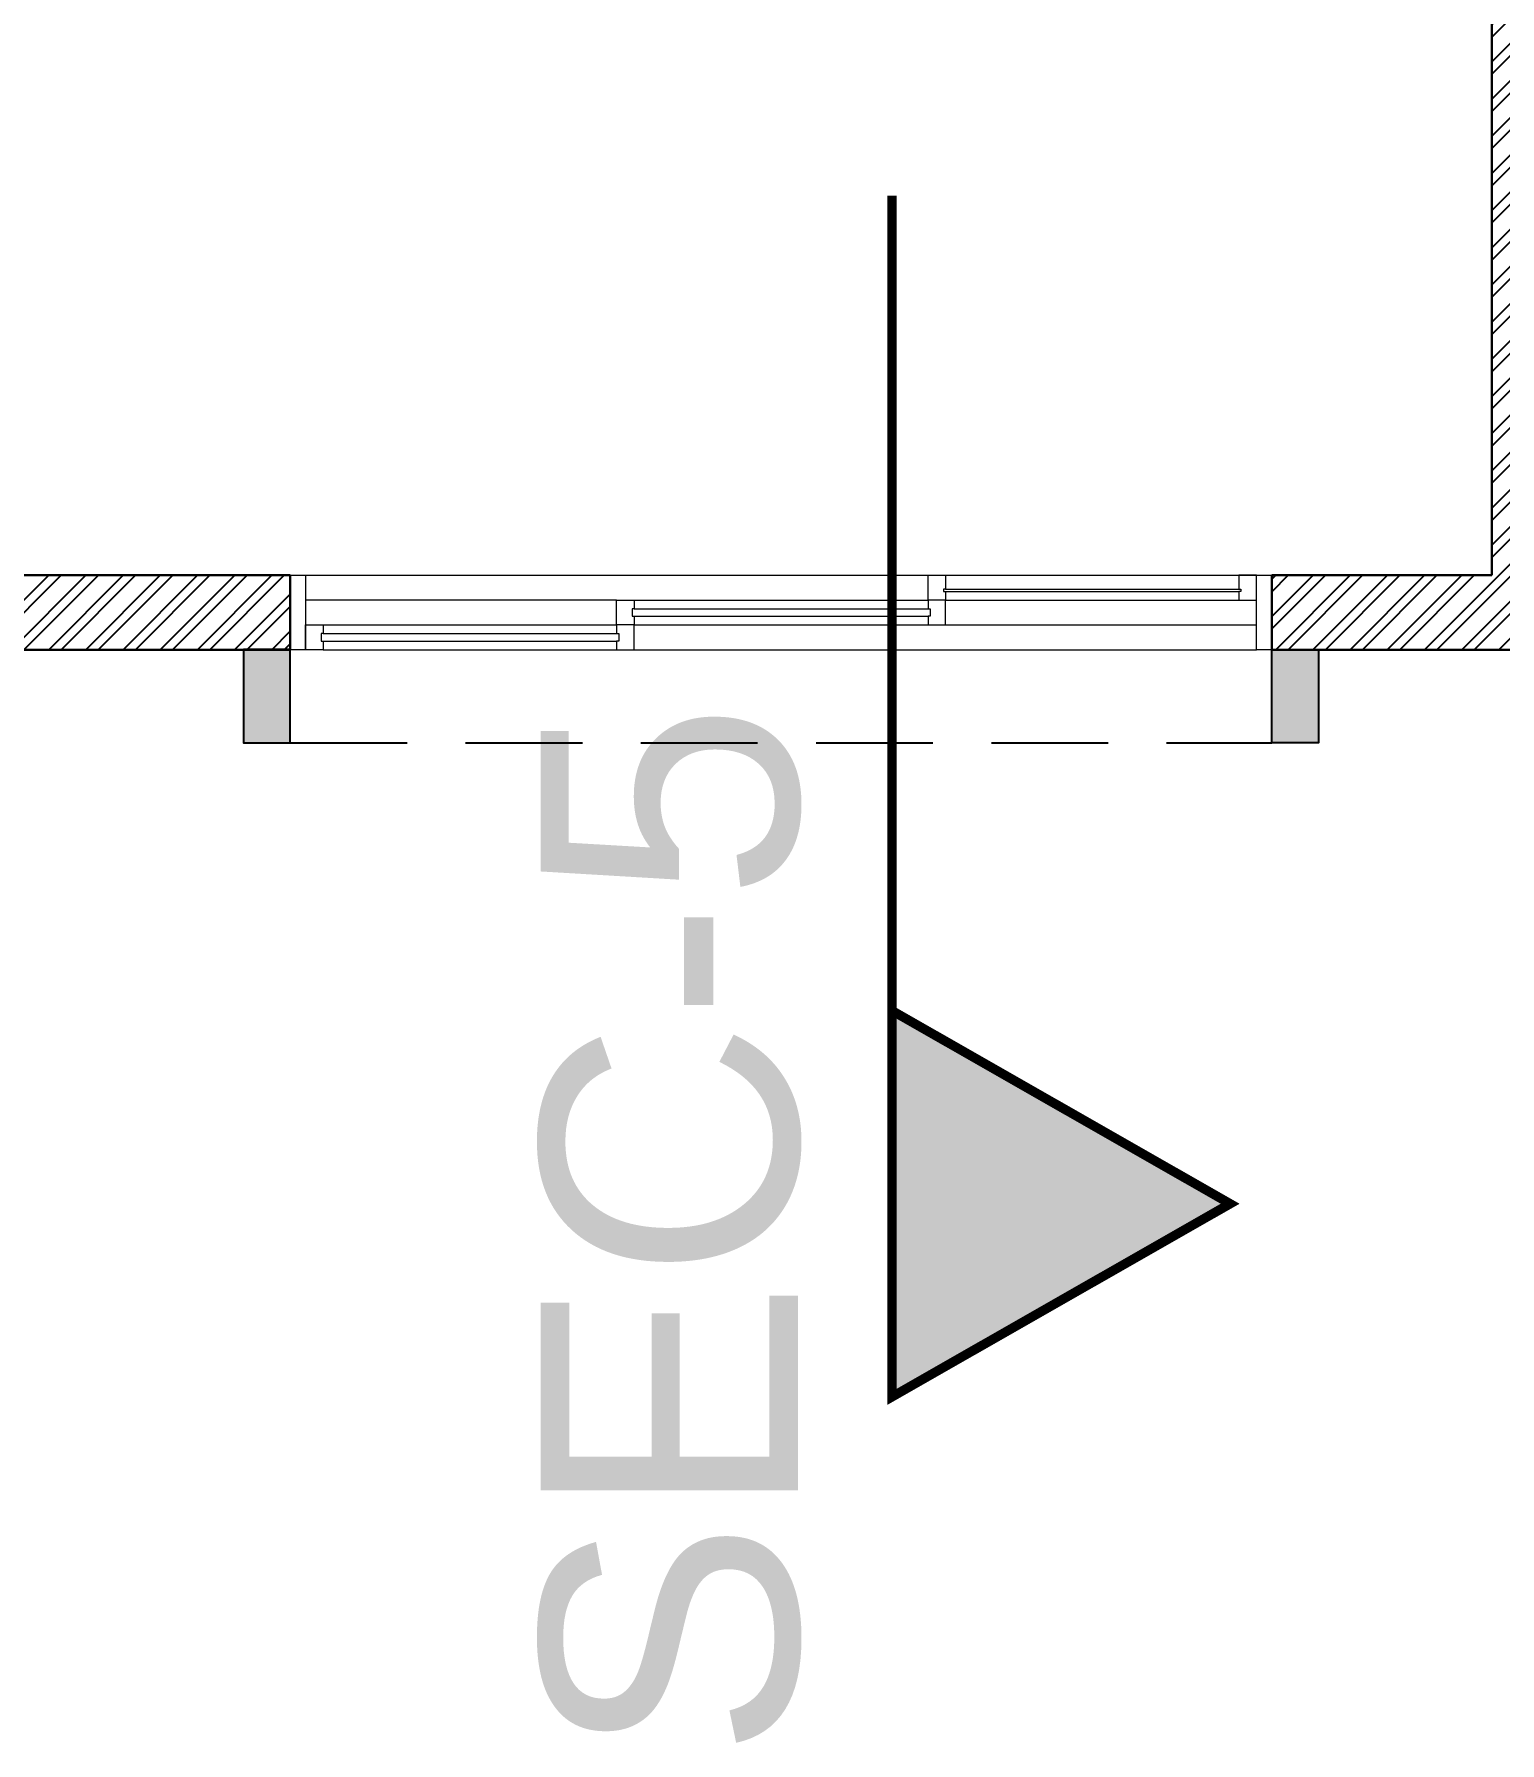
# Model space of a CAD drawing. Header units: millimetres. Extents: x 1066295 to 1300022, y -5734212 to -5454663.
# Drawn here: x 1208389 to 1211525, y -5733421 to -5729765 of the extents above; entities that cross this region are included whole.
import ezdxf

# ---------------------------------------------------------------- set-up
doc = ezdxf.new("R2010")
doc.units = ezdxf.units.MM
doc.header["$LTSCALE"] = 1000
doc.header["$MEASUREMENT"] = 0
for name, pattern in [('AUDIT_D_120904163729-0', [0]), ('T9_KEY PLAN(TYPICAL FLOOR)$0$2BHK-A - FRONT$0$AUDIT_D_120904163729-0', [0]), ('T9_KEY PLAN(TYPICAL FLOOR)$0$T8(T9 IS SIMILAR) - TYPICAL FLOOR ELEVATION$0$AUDIT_D_120904163729-0', [0]), ('T9_KEY PLAN(TYPICAL FLOOR)$0$T8(T9 IS SIMILAR) - TYPICAL FLOOR ELEVATION$0$HIDDEN', [0.375, 0.25, -0.125]), ('T9_PROFILE SECTIONS$0$T8_PROFILE SECTIONS$0$HIDDEN', [0.375, 0.25, -0.125]), ('T9_PROFILE SECTIONS$0$T8_PROFILE SECTIONS$0$PHANTOM2', [1.25, 0.625, -0.125, 0.125, -0.125, 0.125, -0.125])]:
    doc.linetypes.add(name, pattern=pattern)
doc.layers.get('0').update_dxf_attribs({"linetype": 'AUDIT_D_120904163729-0'})
for name, color, linetype in [('T9_KEY PLAN(TYPICAL FLOOR)$0$2BHK-A - FRONT$0$A-HATCH -160', 251, 'T9_KEY PLAN(TYPICAL FLOOR)$0$2BHK-A - FRONT$0$AUDIT_D_120904163729-0'), ('T9_KEY PLAN(TYPICAL FLOOR)$0$T8(T9 IS SIMILAR) - TYPICAL FLOOR ELEVATION$0$A-WALL HATCH', 252, 'T9_KEY PLAN(TYPICAL FLOOR)$0$T8(T9 IS SIMILAR) - TYPICAL FLOOR ELEVATION$0$AUDIT_D_120904163729-0'), ('T9_KEY PLAN(TYPICAL FLOOR)$0$T8(T9 IS SIMILAR) - TYPICAL FLOOR ELEVATION$0$A-WALL-FEATURES', 6, 'T9_KEY PLAN(TYPICAL FLOOR)$0$T8(T9 IS SIMILAR) - TYPICAL FLOOR ELEVATION$0$AUDIT_D_120904163729-0'), ('T9_PROFILE SECTIONS$0$T8_PROFILE SECTIONS$0$A-PROFILE SECTIONS', 81, 'T9_PROFILE SECTIONS$0$T8_PROFILE SECTIONS$0$PHANTOM2')]:
    doc.layers.add(name, color=color, linetype=linetype)
doc.layers.add('T9_KEY PLAN(TYPICAL FLOOR)$0$2BHK-A - FRONT$0$A-WALL- 160', color=6, linetype='Continuous', lineweight=30)
doc.layers.add('T9_KEY PLAN(TYPICAL FLOOR)$0$2BHK-A - FRONT$0$Window', color=4, linetype='Continuous', lineweight=20)
doc.styles.add('T9_PROFILE SECTIONS$0$T8_PROFILE SECTIONS$0$arial', font='sanss___.ttf')

# ---------------------------------------------------------------- blocks, each defined once
blk = doc.blocks.new('T9_PROFILE SECTIONS$0$T8_PROFILE SECTIONS$0$MH')
at = {"layer": 'T9_PROFILE SECTIONS$0$T8_PROFILE SECTIONS$0$A-PROFILE SECTIONS', "linetype": 'T9_PROFILE SECTIONS$0$T8_PROFILE SECTIONS$0$HIDDEN', "ltscale": 2}
h = blk.add_hatch(color=256, dxfattribs=at)
h.dxf.hatch_style = 1
h.paths.add_polyline_path([(1140354.458393542, -5697433.571052491), (1141077.626649499, -5697846.573007102), (1140354.458393542, -5698259.574961714)])
at = {"layer": 'T9_PROFILE SECTIONS$0$T8_PROFILE SECTIONS$0$A-PROFILE SECTIONS', "linetype": 'T9_PROFILE SECTIONS$0$T8_PROFILE SECTIONS$0$HIDDEN', "ltscale": 2, "const_width": 20}
blk.add_lwpolyline([(1140354.458393542, -5697433.571052491), (1140354.458393542, -5697433.571052491), (1141077.626649499, -5697846.573007102), (1140354.458393542, -5698259.574961714)], close=True, dxfattribs=at)
blk.add_lwpolyline([(1140354.458393542, -5697433.571052491), (1140354.458393542, -5700003.562580775)], dxfattribs=at)
blk = doc.blocks.new('T9_PROFILE SECTIONS$0$PROFILE SECTION LINE T9')
at = {"layer": 'T9_PROFILE SECTIONS$0$T8_PROFILE SECTIONS$0$A-PROFILE SECTIONS', "linetype": 'ByBlock', "xscale": -1, "rotation": 180}
blk.add_blockref('T9_PROFILE SECTIONS$0$T8_PROFILE SECTIONS$0$MH', (-1114103.057160508, -5716100.744167001, 0.02432551863291288), dxfattribs=at)
at = {"layer": 'T9_PROFILE SECTIONS$0$T8_PROFILE SECTIONS$0$A-PROFILE SECTIONS', "linetype": 'ByBlock', "insert": (26057.52356879809, -19442.45524589811, 0.02432551863291288), "char_height": 550, "attachment_point": 7, "rotation": 90, "style": 'T9_PROFILE SECTIONS$0$T8_PROFILE SECTIONS$0$arial'}
blk.add_mtext_dynamic_manual_height_columns('SEC-5', width=301.3344262428582, gutter_width=500, heights=[0], dxfattribs=at)
blk = doc.blocks.new('T9_KEY PLAN(TYPICAL FLOOR)$0$2BHK-A - FRONT$0$2100')
at = {"layer": 'T9_KEY PLAN(TYPICAL FLOOR)$0$2BHK-A - FRONT$0$Window', "color": 1, "lineweight": 13}
for p, q in [((1150876.486151809, -5693344.112932375), (1148842.486151809, -5693344.112932375)), ((1149507.486151809, -5693344.112932375), (1148879.986151809, -5693344.112932375)), ((1149507.486151809, -5693397.439599042), (1148879.986151809, -5693397.439599042)), ((1150173.736151809, -5693397.439599042), (1149544.986151809, -5693397.439599042)), ((1150211.236151809, -5693397.439599042), (1150876.48615181, -5693397.439599043)), ((1149507.486151809, -5693450.766265708), (1148842.486151809, -5693450.766265708)), ((1150173.736151809, -5693450.766265708), (1149544.986151809, -5693450.766265708)), ((1150838.986151809, -5693450.766265708), (1150211.236151809, -5693450.766265708)), ((1150173.736151809, -5693504.112932375), (1148842.486151809, -5693504.112932375)), ((1150838.986151809, -5693504.112932375), (1150211.236151809, -5693504.112932375))]:
    blk.add_line(p, q, dxfattribs=at)
at = {"layer": 'T9_KEY PLAN(TYPICAL FLOOR)$0$2BHK-A - FRONT$0$Window', "color": 5, "lineweight": 13}
for p, q in [((1149507.486151809, -5693374.356265708), (1148879.986151809, -5693374.356265708)), ((1149507.486151809, -5693378.856265708), (1148879.986151809, -5693378.856265708)), ((1150173.736151809, -5693416.022932375), (1149544.986151809, -5693416.022932375)), ((1150173.736151809, -5693432.182932375), (1149544.986151809, -5693432.182932375)), ((1150838.986151809, -5693469.349599042), (1150211.236151809, -5693469.349599042)), ((1150838.986151809, -5693485.529599042), (1150211.236151809, -5693485.529599042))]:
    blk.add_line(p, q, dxfattribs=at)
at = {"layer": 'T9_KEY PLAN(TYPICAL FLOOR)$0$2BHK-A - FRONT$0$Window', "color": 4, "lineweight": 13}
for points in [[(1148842.486151809, -5693344.112932375), (1148809.486151809, -5693344.112932375), (1148809.486151809, -5693504.112932375), (1148842.486151809, -5693504.112932375)], [(1148879.986151809, -5693378.856265708), (1148879.986151809, -5693397.439599042), (1148842.486151809, -5693397.439599042), (1148842.486151809, -5693344.112932375), (1148879.986151809, -5693344.112932375), (1148879.986151809, -5693374.356265708), (1148875.486151809, -5693374.356265708), (1148875.486151809, -5693378.856265708)], [(1149507.486151809, -5693378.856265708), (1149507.486151809, -5693397.439599042), (1149544.986151809, -5693397.439599042), (1149544.986151809, -5693344.112932375), (1149507.486151809, -5693344.112932375), (1149507.486151809, -5693374.356265708), (1149511.986151809, -5693374.356265708), (1149511.986151809, -5693378.856265708)], [(1150909.486151809, -5693344.112932375), (1150876.486151809, -5693344.112932375), (1150876.486151809, -5693504.112932375), (1150909.486151809, -5693504.112932375)], [(1149544.986151809, -5693432.182932375), (1149544.986151809, -5693450.766265708), (1149507.486151809, -5693450.766265708), (1149507.486151809, -5693397.439599042), (1149544.986151809, -5693397.439599042), (1149544.986151809, -5693416.022932375), (1149540.486151809, -5693416.022932375), (1149540.486151809, -5693432.182932375)], [(1150173.736151809, -5693432.182932375), (1150173.736151809, -5693450.766265708), (1150211.236151809, -5693450.766265708), (1150211.236151809, -5693397.439599042), (1150173.736151809, -5693397.439599042), (1150173.736151809, -5693416.022932375), (1150178.236151809, -5693416.022932375), (1150178.236151809, -5693432.182932375)], [(1150211.236151809, -5693485.529599042), (1150211.236151809, -5693504.112932375), (1150173.736151809, -5693504.112932375), (1150173.736151809, -5693450.766265708), (1150211.236151809, -5693450.766265708), (1150211.236151809, -5693469.349599042), (1150206.736151809, -5693469.349599042), (1150206.736151809, -5693485.529599042)], [(1150838.986151809, -5693485.529599042), (1150838.986151809, -5693504.112932375), (1150876.486151809, -5693504.112932375), (1150876.486151809, -5693450.766265708), (1150838.986151809, -5693450.766265708), (1150838.986151809, -5693469.349599042), (1150843.486151809, -5693469.349599042), (1150843.486151809, -5693485.529599042)]]:
    blk.add_lwpolyline(points, close=True, dxfattribs=at)
blk = doc.blocks.new('T9_KEY PLAN(TYPICAL FLOOR)')
at = {"layer": 'T9_KEY PLAN(TYPICAL FLOOR)$0$2BHK-A - FRONT$0$A-HATCH -160', "linetype": 'ByBlock'}
h = blk.add_hatch(dxfattribs=at)
h.set_pattern_fill('ANSI32', color=8, scale=150)
h.set_pattern_definition([(45, (0, -0.5476252287626266), (-39.77475644174329, 39.7747564417433), []), (45, (26.51650425000116, -0.5476252306252718), (-39.77475644174329, 39.7747564417433), [])])
h.paths.add_polyline_path([(1213411.93665389, -5726829.863253403), (1213251.93665389, -5726829.863253403), (1213251.93665389, -5728524.575290618), (1212781.882062071, -5728524.575290618), (1212781.882062071, -5728684.575290618), (1213411.93665389, -5728684.575290618)])
h.paths.add_polyline_path([(1210052.264499908, -5727009.863253403), (1209892.264499908, -5727009.863253403), (1209892.264499908, -5727450.120199256), (1209117.264499895, -5727450.120199256), (1209117.268166916, -5727610.141625456), (1210052.264499908, -5727610.120199257)])
h.paths.add_polyline_path([(1210681.882062078, -5728684.575290618), (1210052.264499908, -5728684.575290618), (1210052.264499908, -5728524.575290618), (1210681.882062078, -5728524.575290618)])
h.paths.add_polyline_path([(1206717.264499895, -5727450.120199256), (1206347.264499908, -5727450.120199256), (1206347.257055254, -5727610.13259979), (1206717.264499895, -5727610.145000324)])
h.paths.add_polyline_path([(1211787.264520529, -5719574.166001788), (1211627.264520556, -5719574.166001788), (1211627.26452057, -5719224.931558369), (1211787.264520543, -5719224.931558369)])
h.paths.add_polyline_path([(1212502.354789519, -5721834.750705877), (1212262.834733755, -5721834.750705877), (1212261.743116674, -5721674.932186266), (1212502.354797511, -5721674.933213308)])
h.paths.add_polyline_path([(1212262.288915263, -5721924.523101856), (1212102.289500181, -5721924.523101856), (1212102.289500181, -5722424.931173137), (1212262.288915263, -5722424.931173137)])
h.paths.add_polyline_path([(1213452.264499847, -5721924.931558366), (1213292.264499876, -5721924.931558366), (1213292.265084795, -5722424.931173138), (1213452.265084795, -5722424.931173138)])
h.paths.add_polyline_path([(1213452.265084795, -5723474.931173138), (1213452.265084795, -5723074.931173138), (1213292.265084795, -5723074.931173138), (1213292.265084795, -5723314.931173138), (1212262.289500181, -5723314.931173138), (1212264.789500182, -5723074.93146827), (1212104.789500182, -5723074.93146827), (1212102.289500181, -5723474.575290618)])
at = {"layer": 'T9_KEY PLAN(TYPICAL FLOOR)$0$T8(T9 IS SIMILAR) - TYPICAL FLOOR ELEVATION$0$A-WALL HATCH', "linetype": 'ByBlock'}
h = blk.add_hatch(dxfattribs=at)
h.set_pattern_fill('ZIGZAG', color=8, scale=250)
h.set_pattern_definition([(0, (0, 0), (31.25, 31.25), [31.25, -31.25]), (90, (31.25, 0), (-31.25, 31.25), [31.25, -31.25])])
h.paths.add_polyline_path([(1186332.744911022, -5719983.513847706), (1186332.744911022, -5719683.513847706), (1186432.744911022, -5719683.513847706), (1186432.744911021, -5719883.513847706), (1186982.742257987, -5719883.513847708), (1186982.742257987, -5719523.462200978), (1187082.742257987, -5719523.462200978), (1187082.742257988, -5719983.513847708)])
h.paths.add_polyline_path([(1190232.739604954, -5719983.513847706), (1190232.739604954, -5719683.513847706), (1190132.739604954, -5719683.513847706), (1190132.739604955, -5719883.513847706), (1189582.742257989, -5719883.513847708), (1189582.742257989, -5719523.462200978), (1189482.742257989, -5719523.462200978), (1189482.742257989, -5719983.513847708)])
h.paths.add_polyline_path([(1190857.655016405, -5717933.453114517), (1190857.655016405, -5717733.453114517), (1190757.655016405, -5717733.453114517), (1190757.655016405, -5717933.453114517)])
h.paths.add_polyline_path([(1193357.655016405, -5717733.453114517), (1193357.655016405, -5717933.453114517), (1193257.655016405, -5717933.453114517), (1193257.655016405, -5717733.453114517)])
h.paths.add_polyline_path([(1196632.824636635, -5709938.81322376), (1196632.824636635, -5709738.81322376), (1196532.824636635, -5709738.81322376), (1196532.824636635, -5709938.81322376)])
h.paths.add_polyline_path([(1194131.992500206, -5709738.813223761), (1194131.992500206, -5709938.813223761), (1194031.992500206, -5709938.813223761), (1194031.992500206, -5709738.813223761)])
h.paths.add_polyline_path([(1195742.656880111, -5701889.698001103), (1196212.787461024, -5701889.6980011), (1196212.787461024, -5702349.698001103), (1196112.787461021, -5702349.698001103), (1196112.787461021, -5701989.6980011), (1195742.656880111, -5701989.698001103)])
h.paths.add_polyline_path([(1198312.787461024, -5702349.698001103), (1198312.787461024, -5701889.698001102), (1199132.592345926, -5701889.698001103), (1199132.592345926, -5701989.698001103), (1198412.787461025, -5701989.698001102), (1198412.787461025, -5702349.698001103)])
h.paths.add_polyline_path([(1199662.520018372, -5701090.315009164), (1199662.520018372, -5700890.315009164), (1199762.520018372, -5700890.315009164), (1199762.520018372, -5701090.315009164)])
h.paths.add_polyline_path([(1201862.646937739, -5700890.315009164), (1201862.646937739, -5701090.315009164), (1201962.646937739, -5701090.315009164), (1201962.646937739, -5700890.315009164)])
h.paths.add_polyline_path([(1210681.882062078, -5700890.315009164), (1210681.882062078, -5701090.315009164), (1210581.882062078, -5701090.315009164), (1210581.882062078, -5700890.315009164)])
h.paths.add_polyline_path([(1212882.008981445, -5701090.315009164), (1212882.008981445, -5700890.315009164), (1212782.008981445, -5700890.315009164), (1212782.008981445, -5701090.315009164)])
h.paths.add_polyline_path([(1214231.79839973, -5702349.698001103), (1214231.79839973, -5701889.698001098), (1213412.264499907, -5701889.698001103), (1213412.264499907, -5701989.698001103), (1214131.79839973, -5701989.698001098), (1214131.79839973, -5702349.698001103)])
h.paths.add_polyline_path([(1216801.936660584, -5701889.698000361), (1216331.79839973, -5701889.698001101), (1216331.79839973, -5702349.698001103), (1216431.798399733, -5702349.698001103), (1216431.798399733, -5701989.698001101), (1216801.936660372, -5701989.698001885)])
h.paths.add_polyline_path([(1215911.704363182, -5709938.81322376), (1215911.704363182, -5709738.81322376), (1216011.704363182, -5709738.81322376), (1216011.704363182, -5709938.81322376)])
h.paths.add_polyline_path([(1218412.536499611, -5709738.813223761), (1218412.536499611, -5709938.813223761), (1218512.536499611, -5709938.813223761), (1218512.536499611, -5709738.813223761)])
h.paths.add_polyline_path([(1221686.873983412, -5717933.453114517), (1221686.873983412, -5717733.453114517), (1221786.873983412, -5717733.453114517), (1221786.873983412, -5717933.453114517)])
h.paths.add_polyline_path([(1219186.873983412, -5717733.453114517), (1219186.873983412, -5717933.453114517), (1219286.873983412, -5717933.453114517), (1219286.873983412, -5717733.453114517)])
h.paths.add_polyline_path([(1222311.789394862, -5719983.513847706), (1222311.789394862, -5719683.513847706), (1222411.789394862, -5719683.513847706), (1222411.789394861, -5719883.513847706), (1222961.786741827, -5719883.513847708), (1222961.786741827, -5719523.462200978), (1223061.786741827, -5719523.462200978), (1223061.786741827, -5719983.513847708)])
h.paths.add_polyline_path([(1226211.784088794, -5719983.513847706), (1226211.784088794, -5719683.513847706), (1226111.784088794, -5719683.513847706), (1226111.784088794, -5719883.513847706), (1225561.786741828, -5719883.513847708), (1225561.786741828, -5719523.462200978), (1225461.786741828, -5719523.462200978), (1225461.786741828, -5719983.513847708)])
h.paths.add_polyline_path([(1217001.923366661, -5727584.643967761), (1216901.923366661, -5727584.643967761), (1216901.923366661, -5727784.643967762), (1216356.798399731, -5727784.643967762), (1216356.798399731, -5727424.643967764), (1216256.798399731, -5727424.643967764), (1216256.798399731, -5727884.643967762), (1217001.923366661, -5727884.643967762)])
h.paths.add_polyline_path([(1214156.798399717, -5727424.643967764), (1214056.798399717, -5727424.643967764), (1214056.798399718, -5727784.643967762), (1213412.264499907, -5727784.643967762), (1213412.264499907, -5727884.643967761), (1214156.798399718, -5727884.643967763)])
h.paths.add_polyline_path([(1210681.882062078, -5728884.026959701), (1210681.882062078, -5728684.026959701), (1210581.882062078, -5728684.026959701), (1210581.882062078, -5728884.026959701)])
h.paths.add_polyline_path([(1212882.008981445, -5728684.026959701), (1212882.008981445, -5728884.026959701), (1212782.008981445, -5728884.026959701), (1212782.008981445, -5728684.026959701)])
h.paths.add_polyline_path([(1201862.646937739, -5728884.026959701), (1201862.646937739, -5728684.026959701), (1201962.646937739, -5728684.026959701), (1201962.646937739, -5728884.026959701)])
h.paths.add_polyline_path([(1199662.520018372, -5728684.026959701), (1199662.520018372, -5728884.026959701), (1199762.520018372, -5728884.026959701), (1199762.520018372, -5728684.026959701)])
h.paths.add_polyline_path([(1198387.730600097, -5727424.643967764), (1198487.730600097, -5727424.643967764), (1198487.730600097, -5727784.643967762), (1199132.264499908, -5727784.643967762), (1199132.264499908, -5727884.643967761), (1198387.730600098, -5727884.643967763)])
h.paths.add_polyline_path([(1195542.605633154, -5727584.643967761), (1195642.605633154, -5727584.643967761), (1195642.605633154, -5727784.643967762), (1196187.730600085, -5727784.643967762), (1196187.730600086, -5727424.643967764), (1196287.730600086, -5727424.643967764), (1196287.730600085, -5727884.643967762), (1195542.605633154, -5727884.643967762)])
at = {"layer": 'T9_KEY PLAN(TYPICAL FLOOR)$0$2BHK-A - FRONT$0$A-WALL- 160', "color": 8, "linetype": 'ByBlock'}
for p, q in [((1213252.264499908, -5728524.933388947), (1213252.264499908, -5726829.863253403)), ((1210681.882062078, -5728524.933388947), (1210052.264499908, -5728524.933388947)), ((1210681.882062078, -5728524.933388947), (1210681.882062078, -5728684.933388947)), ((1213252.264499908, -5728524.933388947), (1212781.882062071, -5728524.933388947)), ((1212781.882062071, -5728524.933388947), (1212781.882062071, -5728684.933388947)), ((1210681.882062078, -5728684.933388947), (1209852.264499908, -5728684.933388947)), ((1213412.264499908, -5728684.933388947), (1212781.882062071, -5728684.933388947))]:
    blk.add_line(p, q, dxfattribs=at)
at = {"layer": 'T9_KEY PLAN(TYPICAL FLOOR)$0$T8(T9 IS SIMILAR) - TYPICAL FLOOR ELEVATION$0$A-WALL-FEATURES', "color": 8, "linetype": 'T9_KEY PLAN(TYPICAL FLOOR)$0$T8(T9 IS SIMILAR) - TYPICAL FLOOR ELEVATION$0$HIDDEN'}
blk.add_line((1210681.882062078, -5728884.026959701), (1212782.008981445, -5728884.026959701), dxfattribs=at)
at = {"layer": 'T9_KEY PLAN(TYPICAL FLOOR)$0$T8(T9 IS SIMILAR) - TYPICAL FLOOR ELEVATION$0$A-WALL-FEATURES', "color": 8, "linetype": 'ByBlock'}
for points in [[(1210681.882062078, -5728884.026959701), (1210681.882062078, -5728684.026959701), (1210581.882062078, -5728684.026959701), (1210581.882062078, -5728884.026959701)], [(1212882.008981445, -5728684.026959701), (1212882.008981445, -5728884.026959701), (1212782.008981445, -5728884.026959701), (1212782.008981445, -5728684.026959701)]]:
    blk.add_lwpolyline(points, close=True, dxfattribs=at)
at = {"layer": 'T9_KEY PLAN(TYPICAL FLOOR)$0$2BHK-A - FRONT$0$A-WALL- 160', "color": 8, "linetype": 'ByBlock', "extrusion": (0, 0, -1), "zscale": -1}
blk.add_blockref('T9_KEY PLAN(TYPICAL FLOOR)$0$2BHK-A - FRONT$0$2100', (-2361591.368213887, -35180.82045657188), dxfattribs=at)
blk = doc.blocks.new('T9_PROFILE SECTIONS')
at = {"layer": 'T9_PROFILE SECTIONS$0$T8_PROFILE SECTIONS$0$A-PROFILE SECTIONS', "linetype": 'ByBlock'}
blk.add_blockref('T9_PROFILE SECTIONS$0$PROFILE SECTION LINE T9', (1185718.365702244, -5711614.929266511, -0.02432551863291288), dxfattribs=at)
at = {"linetype": 'ByBlock'}
blk.add_blockref('T9_KEY PLAN(TYPICAL FLOOR)', (0.1954254168085754, 0.8355880156159401), dxfattribs=at)

msp = doc.modelspace()

# ---------------------------------------------------------------- block references
at = {"linetype": 'ByBlock'}
msp.add_blockref('T9_PROFILE SECTIONS', (-1745.208350555273, -2398.398782938719, 0.3917381798181951), dxfattribs=at)

doc.saveas('drawing.dxf')
